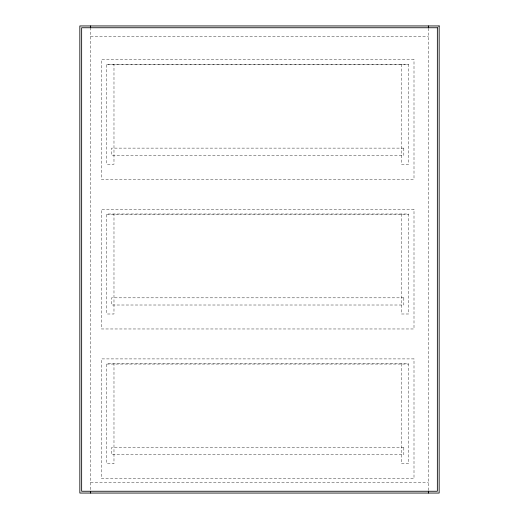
<?xml version="1.0" encoding="UTF-8"?>
<svg xmlns="http://www.w3.org/2000/svg" width="519" height="519" viewBox="0 0 519 519"><rect width="100%" height="100%" fill="white"/><g stroke="black" fill="none" stroke-linecap="round" stroke-linejoin="round"><path stroke-width="0.39" stroke-dasharray="2.6 1.95" d="M90.624 36.732L428.376 36.732M106.797 64.635L408.615 64.635M106.797 214.347L408.615 214.347M106.797 364.059L408.615 364.059M90.624 482.268L428.376 482.268M428.376 28.26L428.376 490.74M401.427 64.278L401.427 164.283L408.615 164.283L408.615 64.278L106.797 64.278L106.797 164.283L113.979 164.283L113.979 64.278M401.427 213.99L401.427 313.995L408.615 313.995L408.615 213.99L106.797 213.99L106.797 313.995L113.979 313.995L113.979 213.99M401.427 363.702L401.427 463.707L408.615 463.707L408.615 363.702L106.797 363.702L106.797 463.707L113.979 463.707L113.979 363.702M90.624 27.488L90.624 490.74M414 59.484L101.406 59.484L101.406 179.256L414 179.256L414 59.484M403.821 148.116L111.585 148.116L111.585 155.298L403.821 155.298L403.821 148.116M414 209.196L101.406 209.196L101.406 328.968L414 328.968L414 209.196M403.821 297.828L111.585 297.828L111.585 305.01L403.821 305.01L403.821 297.828M414 358.908L101.406 358.908L101.406 478.68L414 478.68L414 358.908M403.821 447.54L111.585 447.54L111.585 454.722L403.821 454.722L403.821 447.54"/><path stroke-width="0.78" d="M428.376 25.95L428.376 27.572M428.376 491.428L428.376 493.05M90.624 25.95L90.624 27.572M90.624 491.428L90.624 493.05M439.152 25.95L79.848 25.95L79.848 493.05L439.152 493.05L439.152 25.95M437.355 27.747L81.645 27.747L81.645 491.253L437.355 491.253L437.355 27.747"/></g></svg>
